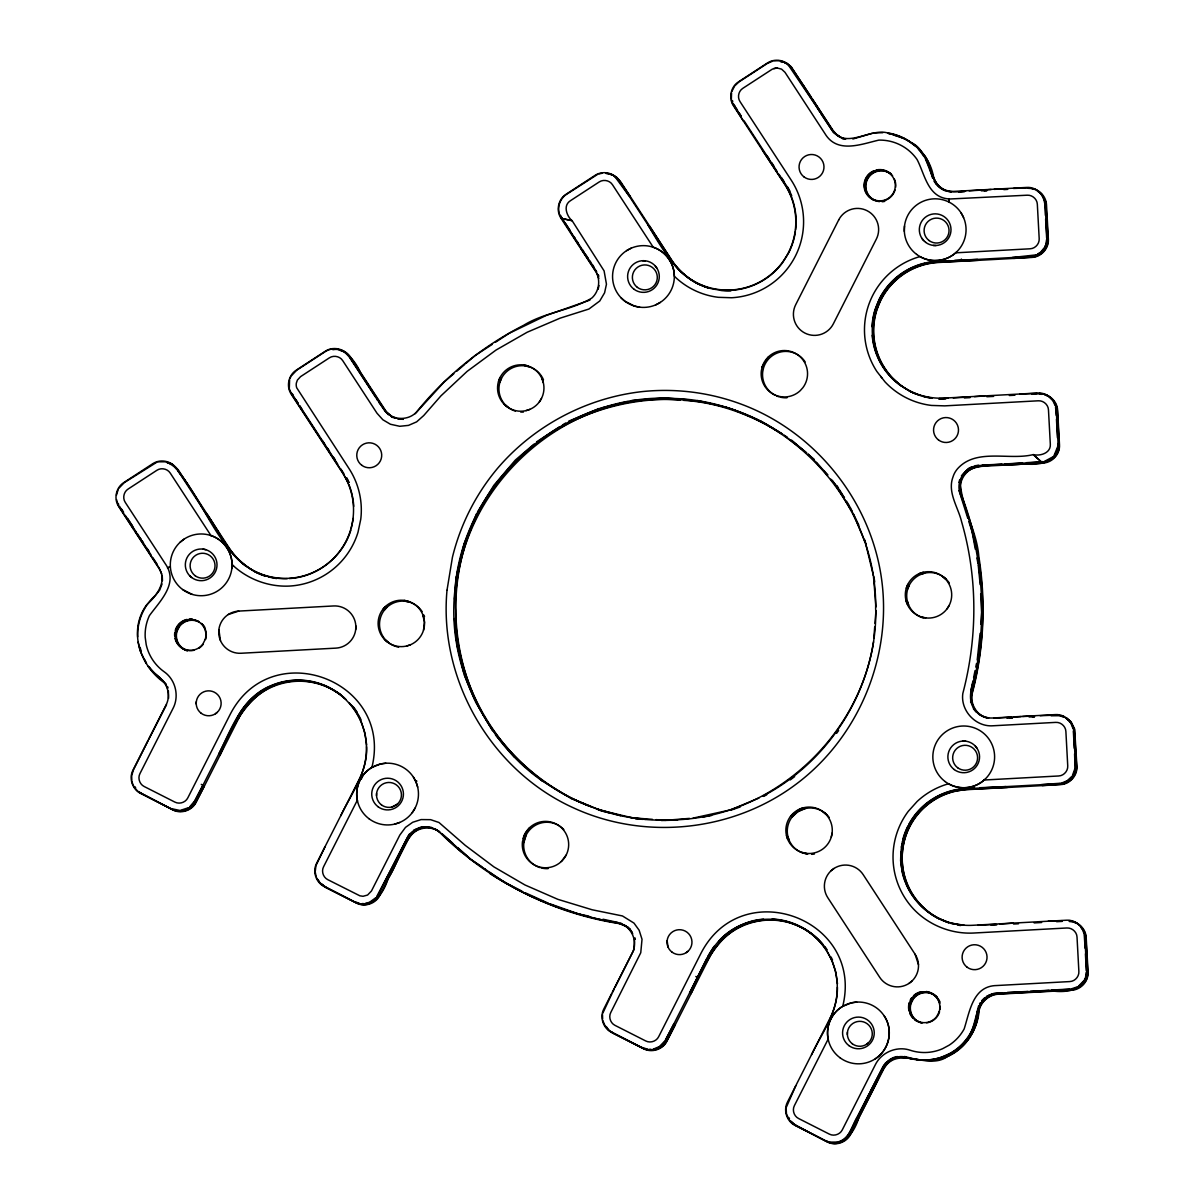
<?xml version="1.0" encoding="UTF-8"?>
<svg xmlns="http://www.w3.org/2000/svg" width="1204" height="1204" viewBox="0 0 1204 1204"><rect width="100%" height="100%" fill="white"/><g stroke="black" fill="none" stroke-linecap="round" stroke-linejoin="round"><path stroke-width="1.5" d="M196.207 703.979L196.282 701.797M218.887 629.647L220.422 640.468M355.707 629.572L355.827 625.899A21.115 21.115 0 0 0 333.598 605.958L238.708 611.09L228.308 614.491M366.603 746.676C367.732 772.351 351.252 793.752 340.702 815.876M376.521 795.603L376.596 793.436M602.497 1014.566L602.617 1019.141M667.121 940.67L668.024 947.051M837.382 987.25C837.969 1012.278 821.745 1033.077 811.541 1054.734M847.36 1034.477L847.42 1032.295M904.324 231.364L904.505 225.991M900.893 852.221L900.607 860.755L902.293 872.599A68.628 68.628 0 0 0 905.363 882.397M1046.592 239.581L1045.915 243.945M1057.729 445.179L1057.789 443.539M1086.279 972.365L1085.602 976.73M231.83 568.559A30.883 30.883 0 0 0 189.058 536.442A30.883 30.883 0 0 0 182.632 589.539A30.883 30.883 0 0 0 231.83 568.559C233.847 554.096 224.155 539.332 210.143 535.298M948.978 198.946L949.143 202.152L948.978 198.946C927.697 197.501 924.898 174.369 917.072 159.515A45.316 45.316 0 0 0 878.83 140.115C861.191 144.164 837.171 154.037 824.966 133.629L785.008 72.33L781.577 69.155L777.047 67.966L772.381 69.11L742.868 88.298C738.488 91.037 737.149 97.373 740.054 101.648L791.239 180.179A76.123 76.123 0 0 1 731.596 297.749L718.337 297.313A76.123 76.123 0 0 1 674.33 276.228C674.39 263.044 665.044 250.688 652.433 246.97M980.101 633.394L977.212 660.048M980.793 624.244L981.681 612.4L980.673 593.918M454.525 599.186L456.271 576.49M873.848 638.135L874.691 627.058M874.977 623.371L875.955 610.609M162.465 580.689L162.254 576.039M976.971 1012.128L978.671 1005.731M168.56 698.365L168.364 690.84M970.74 691.728L970.695 702.489M357.498 801.066C354.412 788.274 360.447 774.006 371.885 767.46C393.452 680.38 271.382 634.478 230.25 714.243L187.824 797.846C185.582 802.481 179.426 804.498 174.866 802.09L144.209 786.528C139.589 784.271 137.542 778.13 139.965 773.57L173.075 708.313C179.471 696.017 175.528 679.643 164.105 671.727A45.316 45.316 0 0 1 146.211 644.667L145.202 637.307A45.316 45.316 0 0 1 149.431 615.605C160.102 600.916 179.035 583.157 165.249 563.713L125.276 502.399C122.387 498.14 123.726 491.804 128.091 489.065L156.896 470.282C161.17 467.393 167.506 468.732 170.246 473.097L210.956 535.554M828.337 1039.94C825.252 1027.162 831.257 1012.865 842.725 1006.333C864.291 919.254 742.221 873.351 701.074 953.116L658.663 1036.719C656.406 1041.34 650.25 1043.371 645.705 1040.948L615.033 1025.387C610.413 1023.129 608.366 1016.989 610.804 1012.429L640.754 952.755L642.018 939.301L639.128 930.225L633.981 923.107L622.468 915.958L592.202 909.788L557.873 899.343L524.989 884.985L493.971 866.925L465.271 845.389L438.978 822.498L430.611 819.668L421.099 819.578L412.731 822.257L405.492 827.389L399.833 835.049L371.449 891.005L367.581 895.039L363.066 896.288L359.906 895.821L327.819 879.688C323.199 877.43 321.167 871.275 323.59 866.729L357.317 800.239M971.101 689.967L972.892 681.178M973.615 677.656L975.044 670.613M975.767 667.091L976.489 663.57M116.472 495.13L118.233 489.351M289.592 379.727L289.291 388.726L291.669 394.295L342.704 472.585L348.332 483.135M351.222 528.33L353.344 518.307M315.915 865.887L315.192 871.892L316.095 876.346M423.522 630.174L424.485 622.182L422.664 614.326M523.845 842.649L526.193 834.944M731.55 92.889L731.355 98.848M602.798 1013.181L611.843 993.842M762.147 366.994L761.319 370.952A23.192 23.192 0 0 0 800.208 390.683L802.902 387.673A23.192 23.192 0 0 0 794.851 353.058A23.192 23.192 0 0 0 762.147 366.994L768.498 356.805M831.272 837.036L832.114 833.093A23.192 23.192 0 0 0 799.968 808.953L790.516 816.372M901.36 847.149L902.052 843.854M902.413 842.168L903.467 837.096A68.628 68.628 0 0 1 907.936 825.989M1057.684 446.579L1054.313 454.946M599.005 285.544L598.132 289.261M227.601 548.873L227.962 547.384L176.762 468.853C171.826 460.936 160.358 458.543 152.652 463.766L123.846 482.548C115.945 487.485 113.537 498.953 118.76 506.658L158.717 567.957C167.883 581.231 156.625 595.875 146.722 604.739C127.398 631.197 140.401 667.106 165.851 683.782M669.891 260.561L670.237 259.071L619.037 180.525C614.1 172.639 602.632 170.215 594.926 175.453L566.121 194.235C558.204 199.157 555.812 210.64 561.049 218.33L595.303 270.9C600.931 279.298 599.336 291.458 591.736 298.125C570.846 310.497 544.705 312.303 523.695 325.276C482.985 346.135 446.564 375.136 417.668 410.654C409.36 421.701 390.683 420.798 383.519 408.969L349.25 356.399C344.314 348.498 332.846 346.09 325.14 351.327L296.334 370.11C288.433 375.031 286.01 386.514 291.248 394.205L342.448 472.751A68.342 68.342 0 0 1 322.522 567.31A68.342 68.342 0 0 1 227.962 547.384L227.044 547.986M457.129 572.908L463.525 546.044M873.562 641.837C863.102 706.929 821.248 765.684 762.704 796.19M958.956 482.413L959.663 479.839M162.043 584L159.635 590.216L155.436 595.348A52.795 52.795 0 0 0 137.692 636.841M409.285 834.146L387.191 876.647M612.686 992.186L614.371 988.65M290.149 378.342L290.721 376.897M350.876 530.016C342.809 556.865 317.359 577.032 289.336 578.537M498.561 381.277L500.066 377.529M499.946 382.135L501.466 378.387M316.441 864.592L324.945 846.939M361.366 779.018L362.645 775.843M731.866 91.399L734.606 86.011L739.03 81.872L767.339 63.421L772.893 61.043M906.311 588.139L907.816 584.391M1044.786 246.76L1045.328 245.405M907.711 589.012L909.216 585.249M1084.473 979.544L1085.015 978.19M463.961 544.253L476.588 513.611M218.752 754.005C231.619 728.405 242.185 697.056 271.201 685.558A68.628 68.628 0 0 1 329.174 687.469L339.332 693.79A68.628 68.628 0 0 1 345.849 699.343M220.151 754.878C233.621 721.587 254.661 681.885 295.808 681.012A68.628 68.628 0 0 1 340.732 694.663M689.591 992.879L706.944 958.083M690.976 993.736C704.37 964.419 719.33 928.6 754.788 921.572A68.628 68.628 0 0 1 790.306 922.746L801.397 927.2A68.628 68.628 0 0 1 822.738 944.071M795.769 1085.812L786.122 1107.725L786.453 1113.775L788.831 1119.329M871.139 1089.725L883.977 1064.968M615.048 987.28L633.981 949.61L634.538 938.864M870.071 1091.893L870.989 1090.041M869.333 1093.352L857.519 1116.394C852.101 1124.882 849.994 1138.262 838.947 1141.603M147.987 740.896L133.433 769.913L131.672 775.707L131.793 780.267M148.679 739.527L166.513 704.701M416.087 782.224L416.734 780.944L415.997 781.953L417.668 787.07M566.166 855.066L561.335 861.507M880.756 376.446L881.81 377.785M665.466 1039.835L673.819 1023.942M828.156 1039.112L794.414 1105.588C792.006 1110.148 794.008 1116.304 798.658 1118.546L829.33 1134.108C833.89 1136.546 840.031 1134.484 842.288 1129.879L875.398 1064.622C881.524 1052.161 897.085 1045.734 910.209 1050.249A45.316 45.316 0 0 0 942.612 1048.699L949.143 1045.177A45.316 45.316 0 0 0 964.163 1028.938C969.732 1011.646 972.832 985.865 996.701 985.534L1069.769 981.576C1074.916 981.38 1079.236 976.564 1078.874 971.432L1077.023 937.088C1076.843 931.926 1071.996 927.652 1066.864 927.983L973.253 933.055C951.055 934.093 928.871 925.169 913.565 909.05A76.123 76.123 0 0 1 908.267 811.346L917.132 801.473A76.123 76.123 0 0 1 948.526 783.774C959.919 790.396 975.3 788.53 984.827 779.439M202.994 785.083L194.642 800.961L189.765 806.785M675.218 1024.815L667.106 1040.226C663.208 1048.895 651.846 1052.823 643.448 1048.353L611.918 1032.204M979.514 1003.895L980.237 1002.781M477.506 512.106L493.851 485.332L515.327 460.094L533.929 444.156M119 488.117L124.253 482.638L156.776 462.246M291.488 375.663L296.741 370.185L325.05 351.734C340.702 341.74 355.511 360.372 360.718 373.27L385.415 411.121L392.88 417.532M541.454 398.509L539.317 401.955M412.28 812.61L415.124 808.034M376.656 896.709L386.815 877.325M1043.973 248.084L1041.159 251.606M707.741 956.503L714.077 946.344M664.608 1041.219L659.446 1046.547L653.877 1048.925M947.066 608.818L949.203 605.386M1072.523 775.256L1075.097 768.152L1074.585 753.87M1083.66 980.869L1078.453 986.257M961.439 475.761L968.347 468.597M836.629 733.326L838.616 730.572M382.767 609.51L385.476 606.5M384.166 610.368L386.86 607.358M375.588 897.898L369.553 902.263L365.203 903.421M529.64 827.63L524.793 834.086L522.446 841.792A23.207 23.207 0 0 0 553.328 866.413A23.207 23.207 0 0 0 561.47 827.765A23.207 23.207 0 0 0 523.288 837.833L523.093 838.706M802.451 852.929A23.192 23.192 0 0 1 791.916 817.23L797.8 811.737L805.205 808.576M718.487 941.423C727.457 930.918 740.174 924.19 753.403 920.699A68.628 68.628 0 0 1 763.547 919.134M1071.741 776.52L1067.316 780.659L1061.747 783.036M981.606 1000.78L984.631 997.8M415.139 413.74L444.246 381.894L453.848 373.707M885.151 1063.373L890.659 1058.918M984.195 780.011L1058.632 775.978C1063.794 775.797 1068.099 770.951 1067.737 765.819L1065.886 731.49C1065.706 726.328 1060.874 722.024 1055.742 722.385L993.089 725.771C975.767 727.186 960.28 710.556 962.839 693.399C977.603 637.337 977.798 577.604 961.62 521.814C958.249 507.411 947.202 492.391 952.951 477.1A22.394 22.394 0 0 1 957.556 468.747C976.233 447.813 1009.072 460.665 1033.228 454.6C1040.256 456.316 1050.926 453.11 1050.324 444.246L1048.473 409.902C1048.293 404.74 1043.447 400.45 1038.315 400.797L944.704 405.868L931.444 405.432A76.123 76.123 0 0 1 885.015 381.879L876.828 371.434A76.123 76.123 0 0 1 919.976 256.587C931.369 263.24 946.75 261.328 956.277 252.253M536.548 441.898L559.303 426.953M456.587 371.359L464.819 364.345M466.189 363.172L475.219 355.466L492.286 344.344M180.073 542.297L184.302 538.971M215.471 713.746L217.187 712.407M1039.985 252.524L1037.487 254.164M397.501 804.046L391.797 807.086M1052.296 457.204L1044.335 461.448M686.31 952.605L688.026 951.265M831.061 870.748L833.966 868.475A21.115 21.115 0 0 1 863.178 874.631L915.085 954.245L918.471 964.63M833.966 868.475A21.115 21.115 0 0 0 827.795 897.687L879.703 977.302A21.115 21.115 0 0 0 908.915 983.457L911.819 981.185M866.624 1044.244L868.325 1042.905M875.278 1058.813C889.214 1050.008 893.609 1029.766 884.293 1016.071M413.875 830.053L421.265 826.937L431.589 827.389M790.2 779.936L794.655 776.595M589.975 300.082L546.029 315.538L509.337 333.222L495.386 342.312M669.319 259.658L670.237 259.071A68.342 68.342 0 0 0 764.796 278.997A68.342 68.342 0 0 0 784.722 184.423L733.537 105.892C728.3 98.186 730.708 86.718 738.609 81.782L767.415 62.999C775.12 57.807 786.603 60.155 791.525 68.086L831.497 129.385C845.434 150.425 869.077 128 887.348 132.846C909.396 136.112 928.826 153.42 933.266 175.468C935.026 184.107 942.581 191.12 951.356 192.098M167.627 568.258L170.336 566.512L167.522 567.927M562.449 425.027L565.579 423.086M597.53 174.429L566.542 194.311C560.522 198.208 557.437 205.899 559.077 212.852M626.577 250.658L631.332 248.114A30.883 30.883 0 0 1 674.105 280.231A30.883 30.883 0 0 1 624.906 301.226L620.903 297.629M655.563 304.943L660.319 302.4M188.622 807.673L180.043 810.488L171.224 808.621M1077.159 986.949L1071.5 988.83M763.652 796.401L766.767 794.745M968.648 468.371L972.064 466.685M986.949 996.114L993.541 993.466L1002.089 992.728M371.885 767.46L380.584 763.983L385.912 763.231M842.725 1006.333L851.409 1002.857L856.736 1002.089M891.502 1058.527L893.714 1057.503M568.709 421.159L599.306 408.427M758.911 798.071L730.527 809.886L693.098 818.103M731.641 809.931L740.294 806.906M599.05 173.933L601.97 173.271M526.013 410.609L529.865 409.36M1036.087 254.902L1012.278 257.505M406.576 646.036L410.429 644.772M919.404 573.54A23.207 23.207 0 0 1 951.536 597.666A23.207 23.207 0 0 1 914.573 613.438A23.207 23.207 0 0 1 919.404 573.54L923.257 572.291M920.804 574.413L924.642 573.149M394.581 824.153L399.698 822.482M803.82 807.703L799.968 808.953A23.192 23.192 0 0 0 795.152 848.85A23.192 23.192 0 0 0 832.114 833.093M360.538 779.154L359.063 779.605L316.652 863.208C312.287 871.425 315.93 882.562 324.312 886.626L354.969 902.187C363.187 906.537 374.354 902.94 378.387 894.527L406.786 838.571C412.641 826.049 431.107 823.1 440.559 833.213C488.613 880.575 551.297 912.843 618.013 923.408C623.552 924.296 628.608 927.396 631.919 931.911M831.362 1018.027L829.902 1018.464L787.476 1102.066C783.127 1110.284 786.739 1121.451 795.137 1125.484L825.809 1141.046C834.026 1145.41 845.178 1141.798 849.226 1133.4L882.336 1068.129C886.34 1060.122 895.701 1055.336 904.535 1056.856C926.102 1064.667 952.063 1058.482 966.195 1039.955C979.138 1026.681 972.35 994.79 997.123 993.3L1070.19 989.342C1079.491 989.011 1087.347 980.297 1086.655 971.011L1084.789 936.667C1084.428 927.396 1075.759 919.525 1066.458 920.217L972.832 925.289A68.342 68.342 0 0 1 900.908 860.74A68.342 68.342 0 0 1 965.442 788.816L1059.053 783.744C1068.339 783.383 1076.21 774.714 1075.518 765.398L1073.652 731.069C1073.306 721.783 1064.637 713.912 1055.321 714.604L992.668 718.005C983.758 718.532 974.954 712.873 971.809 704.49C967.354 691.442 975.872 678.228 976.971 665.315C986.813 608.11 981.2 548.527 960.446 494.287C955.058 481.585 965.156 465.843 978.987 465.557L1041.641 462.155C1050.941 461.824 1058.783 453.11 1058.09 443.824L1056.239 409.48C1055.923 400.164 1047.164 392.369 1037.893 393.031L944.282 398.103A68.342 68.342 0 0 1 872.358 333.553A68.342 68.342 0 0 1 936.893 261.629L1030.504 256.557C1039.774 256.181 1047.661 247.542 1046.968 238.226L1045.102 203.882C1044.741 194.596 1036.072 186.74 1026.771 187.433L953.688 191.391C925.364 191.647 933.311 152.592 911.338 142.629M852.823 139.017L872.388 133.268M894.136 1057.353L897.341 1056.525M332.846 349.687C339.603 348.332 346.902 351.493 350.635 357.272L386.469 411.934L391.631 416.343L396.236 418.36M601.067 408.005L627.48 401.609M703.001 817.064L711.609 815.484M773.841 68.462L777.047 67.966M774.458 60.817L778.943 60.712M158.13 461.809L165.655 461.794M1042.95 461.644L1026.455 462.682M1060.363 783.232L1040.828 784.692M926.644 1022.828L927.998 1022.632A15.833 15.833 0 0 0 939.556 1011.811M837.502 1142.084L830.068 1142.114M975.225 465.722L978.566 465.271M401.955 419.022L397.832 418.796M1022.512 462.923L1004.633 464.007M631.513 400.631L650.115 399.141M653.832 398.84L664.548 397.982L675.564 398.825M689.501 818.389L665.285 820.345L656.105 819.638M1013.678 258.378L1031.06 257.174C1040.542 257.069 1048.744 248.325 1048.037 238.798L1045.779 202.061L1041.535 194.1L1036.614 190.413M974.457 396.658L984.887 395.935M1042.228 785.565L1059.61 784.361C1069.107 784.286 1077.279 775.481 1076.587 765.985L1074.329 729.248L1070.085 721.286L1065.179 717.599M999.531 924.085L1013.437 923.122M1049.06 990.26L1030.474 991.343M1011.33 717.163L994.052 718.231M1010.337 718.171L1011.977 718.081M984.18 190.849L986.813 190.699M987.054 189.735L969.175 190.849M1013.979 717.012L1021.082 716.621M988.243 189.675L991.148 189.51M965.683 191.03C955.705 192.429 943.123 193.061 936.14 184.182M1013.467 188.441L1029.51 187.839L1035.305 189.6M958.835 192.053L964.449 191.737M981.32 190.834L986.934 190.533M1003.805 189.615L1007.552 189.404M955.645 252.825L1030.082 248.792C1035.244 248.611 1039.564 243.78 1039.187 238.648L1037.336 204.304C1037.156 199.142 1032.325 194.837 1027.193 195.198L949.324 199.021M949.369 260.651L936.878 261.328A68.628 68.628 0 0 0 926.704 262.653M954.727 260.365L977.497 259.387M978.882 260.26L938.277 262.201A68.628 68.628 0 0 0 880.771 299.676L876.316 310.782A68.628 68.628 0 0 0 891.878 377.62L900.773 385.611M947.879 398.208L944.297 398.404A68.628 68.628 0 0 1 939.18 398.479M953.222 397.907L967.504 397.139M964.404 397.952L970.018 397.651M986.874 396.733L993.601 396.402M1009.343 395.514L1014.957 395.213M1031.798 394.295L1037.427 393.994M982.133 465.09L1001.924 464.157M1040.166 715.733L1058.075 715.025L1063.854 716.786M1006.95 718.171L1012.489 717.87M1029.074 716.982L1034.597 716.681M1051.182 715.778L1060.107 715.688M974.578 788.018L965.427 788.515A68.628 68.628 0 0 0 908.734 824.484M979.83 787.732L1006.047 786.573M977.889 925.304L996.054 924.326M991.088 925.244L996.701 924.928M1013.542 924.025L1018.494 923.784M1034.146 922.911L1041.626 922.505M1056.615 921.692L1062.229 921.391M1007.342 992.442L1027.87 991.464M1051.303 990.064L1069.874 989.056M994.052 189.359L1007.899 188.742M1022.602 716.53L1034.402 715.974M1032.4 716.982L1034.266 716.907M1019.668 394.054L1037.08 393.377M1007.432 787.446L966.827 789.388L954.983 791.073A68.628 68.628 0 0 0 923.634 807.794C899.764 829.691 895.069 868.445 913.038 895.4A68.628 68.628 0 0 0 929.322 912.798M1048.232 921.241L1062.154 920.699M661.417 820.511L677.551 820.059M874.104 132.937L882.833 132.696M403.37 419.338L398.103 418.932M1028.156 188.291L1031.557 188.501M1039.293 393.889C1048.594 393.196 1057.293 401.052 1057.624 410.353L1059.49 444.682C1060.182 453.983 1052.341 462.697 1043.04 463.028L980.387 466.415C970.289 466.836 961.409 475.309 960.521 485.378C962.869 509.548 976.865 531.701 978.807 556.323C986.016 601.503 984.119 648.008 972.516 692.3C969.401 703.106 976.414 715.357 987.31 718.141M933.266 245.42L936.02 245.511M642.59 260.711L645.344 260.801M1039.263 393.392L1043.627 394.069M1039.007 394.205L1042.047 394.31M942.28 399.156L938.864 399.036A68.342 68.342 0 0 0 945.682 398.96M962.869 741.062L965.623 741.152M1069.197 921.451L1072.177 921.828M362.208 903.587L363.668 903.632M964.314 925.304L950.859 923.077M649.423 1049.301L650.867 1049.346M680.109 400.179C563.562 388.621 454.028 491.277 455.443 607.975L455.594 610.383C454.977 695.069 510.421 776.324 589.704 806.229M683.661 400.36C718.938 402.452 752.846 415.561 782.66 434.147M988.65 718.171L981.742 716.124M679.237 399.111L688.417 399.818M652.433 819.352L632.25 817.802L600.013 810.126M635.471 818.81L642.816 819.367M606.033 173.496L609.42 173.903L606.455 173.165M630.55 817.456L645.826 819.367M1069.709 921.075C1078.348 921.406 1085.842 928.916 1086.189 937.54L1088.04 971.869C1088.732 981.17 1080.876 989.884 1071.59 990.215L998.522 994.173C989.568 994.594 981.41 1001.231 979.228 1009.945C977.648 1029.811 965.759 1048.729 947.127 1056.706C927.607 1070.762 897.492 1044.365 883.721 1069.001L850.611 1134.258C846.562 1142.641 835.425 1146.283 827.193 1141.919L792.232 1123.272M617.983 922.46L603.008 919.239M572.111 220.663L561.049 218.33L572.111 220.663L604.092 270.87L606.455 284.204L604.589 292.798L599.758 301L588.906 309.037L560.161 318.142L527.156 332.244L496.018 350.063L467.137 371.374L440.92 395.875L423.733 415.531L416.629 421.867L408.502 425.388L399.743 426.291L390.457 424.259L382.857 419.76L376.987 413.213L342.734 360.658C339.995 356.279 333.658 354.969 329.384 357.844L300.579 376.626L297.403 380.058L296.35 383.068A9.647 9.647 0 0 0 296.711 387.793L348.964 468.491A76.123 76.123 0 0 1 360.764 519.21L358.024 532.198A76.123 76.123 0 0 1 289.321 586.077C268.281 587.055 247.256 579.064 232.056 564.556M780.433 61.028L783.292 61.901M780.327 61.585L781.817 61.901M1032.49 189.043L1033.875 189.329M639.745 307.186L634.463 306.072L624.906 301.226A30.883 30.883 0 0 1 631.332 248.114M523.544 364.993L527.502 365.82M524.944 365.85L528.887 366.693M339.543 350.213L343.847 351.658M921.767 617.08L925.726 617.908M167.055 462.667L171.359 464.112M1061.04 716.229L1063.9 717.102M203.07 549.114L205.779 549.686M404.108 600.405L408.066 601.232M405.507 601.263L409.465 602.105M802.331 852.492L806.289 853.335M806.394 853.922L807.688 854.193A23.192 23.192 0 0 1 805.024 853.711M1069.197 920.624C1077.73 921.843 1085.526 928.961 1085.903 937.856L1087.724 971.583C1088.747 989.703 1066.067 993.149 1052.687 990.937L998.251 993.887C988.093 994.278 979.153 1002.872 978.355 1013A52.795 52.795 0 0 1 950.874 1054.538C934.981 1064.953 917.072 1058.707 900.08 1057.202C884.744 1058.527 879.928 1076.135 874.074 1087.362L858.904 1117.267C855.382 1130.36 843.251 1149.76 827.073 1141.512L795.543 1125.364M359.228 903.241L354.849 901.781M647.842 1049.241L642.048 1047.495M588.967 916.184L578.432 913.896L549.957 903.798M888.748 133.704L891.517 134.336M697.583 400.526L729.82 408.201M603.189 811.406L610.353 813.121M845.72 139.077L842.032 138.144M904.46 1056.495L915.612 1059.264A52.795 52.795 0 0 0 920.819 1059.881M781.291 61.299L786.784 63.24L791.163 66.687L832.882 130.258L836.539 134.487L841.235 137.572M166.513 462.065L172.006 463.991L178.147 469.711L229.347 548.241A68.342 68.342 0 0 0 266.731 576.31M620.572 923.182L621.595 923.513M596.507 808.772L620.677 815.665M842.559 138.264L844.696 138.942M1032.972 188.712C1040.376 190.337 1046.156 197.17 1046.502 204.74L1048.353 239.084C1049.06 248.385 1041.174 257.069 1031.903 257.43L938.292 262.502A68.342 68.342 0 0 0 911.067 391.676M1061.537 715.883L1064.276 716.756M842.168 138.52L843.026 138.806M394.566 417.999L391.119 416.509M548.271 903.196L525.2 892.751M945.095 190.729C929.563 184.152 933.386 163.172 922.098 152.773A52.795 52.795 0 0 0 892.871 134.773L905.318 138.927M784.677 62.758L786.122 63.345M610.804 174.339L612.234 174.926M610.819 174.655L612.189 175.212M1045.087 394.656C1051.739 397.169 1057.022 403.415 1057.353 410.669L1059.174 444.411C1060.197 462.547 1037.547 465.813 1024.137 463.751C1002.24 467.965 951.973 456.06 961.424 494.904C985.444 557.708 989.221 627.585 972.125 692.601C969.777 701.044 973.314 710.661 980.598 715.537M1045.012 394.942L1047.826 396.071M708.915 288.283L697.823 283.828A68.628 68.628 0 0 1 671.38 260.094L649.392 225.885M912.391 392.519L916.741 394.28M167.145 462.11L176.19 467.739L188.095 485.031M1073.562 922.129L1075.037 922.716M192.189 594.4L182.632 589.539M949.188 922.716L938.097 918.261A68.628 68.628 0 0 1 906.01 883.977M941.061 919.766L948.285 922.655M825.673 1140.639L828.487 1141.783M731.43 408.863L758.806 420.151M569.372 797.484L598.764 809.6M570.756 798.357L592.278 807.222M596.582 808.998L601.398 810.984M841.626 137.963L833.424 132.41L820.872 113.643M611.617 174.475L616.614 177.229L620.436 181.398L671.621 259.929A68.342 68.342 0 0 0 709.005 287.997M623.883 924.627L627.66 927.185M434.719 828.608L440.709 832.912M232.026 565.037L233.471 565.775M360.041 780.087L359.063 779.605A68.342 68.342 0 0 0 329.038 687.74A68.342 68.342 0 0 0 237.188 717.765L194.762 801.367C190.714 809.75 179.577 813.392 171.344 809.028L140.687 793.466C132.335 789.403 128.647 778.281 133.027 770.048L166.137 704.791C170.817 695.807 167.913 683.842 159.575 678.048M708.434 956.999L709.412 957.496A68.342 68.342 0 0 1 826.651 949.685M830.865 1018.96L829.902 1018.464A68.342 68.342 0 0 0 799.877 926.613A68.342 68.342 0 0 0 708.012 956.638L665.601 1040.241C661.523 1048.564 650.416 1052.296 642.183 1047.886L611.512 1032.325C603.129 1028.276 599.487 1017.139 603.851 1008.907L632.25 952.966C638.903 940.836 630.354 924.205 616.629 922.535C571.433 915.266 528.104 898.229 489.682 873.412M695.822 976.504L697.236 977.212M521.889 891.065L503.739 881.855L489.832 872.388M201.264 784.361L204.394 785.941L196.267 801.352C192.369 810.036 181.021 813.949 172.608 809.494L141.079 793.331M324.704 886.49L356.233 902.654C372.412 910.901 384.543 891.502 388.079 878.393C401.052 860.709 407.78 813.407 439.099 831.287M840.016 137.391L833.665 131.898L812.279 98.924M1066.518 717.9L1071.169 721.888L1074.66 729.082L1076.903 766.271C1077.595 775.557 1069.769 784.301 1060.453 784.617L966.842 789.673A68.342 68.342 0 0 0 949.053 922.791M760.461 420.828L781.215 433.5M781.712 433.816C691.984 371.314 557.633 396.868 495.235 486.19C427.315 576.4 449.769 716.621 542.477 781.095M784.21 435.336L787.175 437.142M541.093 780.222L567.837 796.551M784.722 62.473L790.953 66.972L803.55 85.71M613.483 175.694L618.465 179.426L630.369 196.703M910.931 391.932L899.388 384.753A68.628 68.628 0 0 1 872.178 335.284M796.928 1126.222L789.719 1120.488M610.518 1031.331L613.303 1033.062M326.103 887.363L319.873 882.863L316.562 877.791M138.505 791.735L142.478 794.204M628.006 927.2L618.45 923.167C570.681 914.905 523.981 897.567 484.685 868.806M439.987 832.34C430.099 824.198 413.664 827.855 408.171 839.444L379.787 895.4C375.738 903.783 364.586 907.41 356.369 903.045L325.697 887.483L320.384 883.269M481.75 866.805L471.471 859.791L458.017 847.887M485.272 869.273L470.072 858.919L442.109 834.146M784.06 435.231L806.725 452.854M388.305 414.673L378.778 402.241M138.279 791.675L172.744 809.886C180.961 814.28 192.098 810.608 196.162 802.24L238.573 718.637L238.061 717.178L237.609 718.141L238.573 718.637A68.342 68.342 0 0 1 344.51 698.124M160.267 677.927L155.03 673.563A52.795 52.795 0 0 1 149.296 666.971M161.486 679.146L153.63 672.69L147.896 666.113M791.54 440.152L805.566 452.087M808.366 454.465L813.979 459.236M791.555 440.483L805.566 452.403M808.381 454.796L813.979 459.567M520.053 762.328L534.079 774.262M441.883 833.589L452.644 843.116M628.307 927.456L630.49 929.413M1037.878 191.21C1045.644 196.658 1045.238 207.058 1045.433 215.441M788.364 65.031L815.439 105.079M1049.015 396.808L1052.191 400.014M1033.228 454.6L1041.641 462.155L1033.619 454.796M614.823 176.521L628.985 195.846M943.831 577.198L946.841 579.892A23.192 23.192 0 0 0 910.209 583.488A23.192 23.192 0 0 0 923.152 617.953M942.431 576.325L945.441 579.034M1066.443 718.397L1070.567 722.806M508.223 407.434L505.213 404.74M503.814 403.867L506.824 406.576A23.192 23.192 0 0 0 543.787 390.803A23.192 23.192 0 0 0 511.655 366.678A23.192 23.192 0 0 0 506.824 406.576M345.021 352.396L349.16 356.82L360.508 374.083M824.394 812.61L827.404 815.319M823.009 811.752L826.019 814.446M385.777 640.152L388.787 642.861M384.392 639.279L387.402 641.988A23.192 23.192 0 0 0 424.35 626.215A23.192 23.192 0 0 0 392.218 602.09A23.192 23.192 0 0 0 387.402 641.988M172.533 464.849L176.958 469.711M245.39 565.82C228.324 552.29 219.173 531.852 207.118 514.213M189.6 575.662L191.662 577.514A15.833 15.833 0 0 0 216.901 566.753A15.833 15.833 0 0 0 194.958 550.273A15.833 15.833 0 0 0 191.662 577.514M794.354 1124.626L791.118 1121.345M609.329 1030.594L605.206 1026.184L602.828 1020.616M321.257 883.721L323.515 885.753M138.701 791.525L139.905 792.593M975.932 711.865L973.359 708.644M441.943 834.071L455.082 846.156M457.701 848.564L461.644 852.191M935.779 260.576L936.893 261.629L936.832 260.546M964.329 787.762L965.442 788.816L965.382 787.717M151.629 670.387L156.866 675.549M629.541 929.082L631.724 931.956M162.42 680.094L165.776 684.233M808.14 453.968L827.916 474.918M136.157 789.433L137.783 791.254M816.387 462.366L821.173 467.95M823.566 470.749L827.163 474.948M830.76 479.147L835.546 484.73L851.996 511.474M495.476 734.982L514.65 757.346M921.903 238.347L923.603 240.514M655.006 265.708L656.722 267.875M975.285 746.059L976.986 748.226M1080.756 927.185L1082.396 929.699M606.59 1027.042L607.493 1028.186M135.269 788.454L133.644 785.941M935.869 183.806L933.958 181.067M148.89 551.101L147.866 549.611M923.859 156.475L920.699 151.915A52.795 52.795 0 0 0 918.396 149.281M832.28 480.321L844.501 498.05L839.655 490.013M803.595 85.77L810.683 96.486M590.035 261.133L590.728 262.141M766.873 155.557L768.814 158.446M771.734 162.781L773.675 165.67M762.553 150.35L784.03 182.812M322.642 440.98L324.583 443.87M327.503 448.204L329.46 451.094M177.936 471.155C205.056 503.453 217.518 550.213 255.549 572.141A68.628 68.628 0 0 0 265.015 576.084M360.613 374.248L375.753 397.455M147.023 548.347L147.746 549.445M588.259 258.469L586.634 256.016M585.189 253.803L585.716 254.616M143.442 542.929L142.012 540.746M781.486 177.65L784.421 182.135M735.945 108.33L741.062 116.186M744.132 120.897L776.911 171.164M778.958 174.294L786.122 185.296A68.342 68.342 0 0 1 791.735 195.8M653.23 247.226L612.52 184.784C609.796 180.389 603.445 179.095 599.186 181.97L570.365 200.752C562.96 205.417 566.557 215.546 571.719 220.467M582.796 250.161L583.639 251.44M565.895 223.974L569.959 230.205M592.293 264.459L594.249 267.454M563.442 220.753L567.475 226.939M569.492 230.024L592.669 265.587M594.686 268.673L596.702 271.758M580.644 248.144L596.281 271.878M333.598 457.354L335.344 460.033M297.764 402.934L291.488 393.016M299.811 406.079L303.905 412.355M304.642 413.423L319.662 436.465M320.294 437.488L337.692 464.187M340.762 468.898L343.847 473.608M121.589 509.172L123.621 512.287M127.684 518.518L130.739 523.198M139.769 537.33L141.35 539.753M123.229 512.242L119.346 506.086M125.276 515.387L136.549 532.665L136.112 531.701M139.017 536.171L137.527 533.884M139.619 537.39L150.891 554.683M152.938 557.813L157.047 564.104M119.181 506.749L133.81 529.429M579.064 245.691L559.529 214.222M578.387 243.374L577.077 241.342M134.713 530.829L159.109 568.002L161.757 574.097M605.627 1026.184L608.607 1030.112L612.911 1033.198L643.568 1048.759C651.8 1053.124 662.937 1049.482 666.986 1041.099L709.412 957.496L708.9 956.051M319.782 882.592L318.187 880.109M815.845 105.726L817.847 108.842M818.043 109.143L819.909 112.168M574.88 237.925L574.067 236.631M131.898 525.125L132.801 526.539M735.629 107.291L737.48 110.241M739.346 113.191L741.197 116.141M743.53 121.168L733.176 104.537M648.008 225.028C664.473 252.735 683.21 286.733 719.239 289.878A68.628 68.628 0 0 0 782.374 262.954L788.695 252.795A68.628 68.628 0 0 0 795.392 231.68M296.139 400.029L297.99 402.979M299.856 405.929L301.707 408.878M376.476 398.569L377.635 400.496M131.236 524.071L131.793 524.959M836.946 485.603L838.691 488.433M846.487 501.105L849.422 505.876M492.541 730.753L475.324 701.526M146 663.013L140.055 650.581L138.144 642.063M734.124 105.335L734.922 106.765M561.636 217.773L560.913 216.148M961.048 212.837L963.576 217.578M1053.154 401.233L1055.02 405.266M1071.259 724.101L1072.945 728.375M734.56 105.395L735.343 106.84M562.072 217.849L562.855 219.294M826.922 950.949L832.084 960.626L835.802 971.989L837.487 983.834M788.786 1117.523L789.493 1118.832M292.286 393.723L293.054 395.168M413.454 777.197L415.997 781.953M117.751 504.07L118.398 505.304M135.029 786.814L135.766 788.184M144.615 659.596L146.497 663.344M596.913 273.188L597.741 274.858M850.024 506.944L852.131 511.294M853.531 514.198L858.858 525.23M632.175 932.649L632.732 933.822M166.001 684.624L167.672 688.492M925.726 159.214L929.368 166.995L932.558 178.072M852.914 512.949L864.939 541.845M464.187 674.767L474.632 699.855M167.612 686.716L167.943 687.544M733.402 103.71L733.778 104.703M118.203 503.317L118.639 504.476M598.343 274.813L598.839 276.228M1083.133 931.083L1084.082 933.973M907.304 601.007L908.568 604.844M905.92 600.149L907.169 603.987M731.565 100.414L732.514 103.303M787.867 836.419L789.132 840.272M786.483 835.561L787.732 839.399M542.101 378.914L543.35 382.767M424.064 615.199L424.515 616.614M117.24 502.535L116.577 499.615M132.004 781.742L132.937 784.632M967.79 518.277L959.046 490.555M968.874 521.678L972.064 531.686L975.315 549.22M140.01 647.225L141.335 651.484M864.683 539.723L866.203 544.675M597.891 275.28L598.794 278.455M865.646 543.546L873.442 575.753M456.963 644.892L463.766 673.006M634.929 937.841L635.245 939.286M732.438 100.444L732.739 101.949M976.926 557.979L977.904 563.246M978.22 564.947L980.176 584.662M873.953 576.761L874.706 581.983M1055.532 406.786L1056.254 415.425M1084.277 935.357L1085.12 948.225M366.663 744.975L364.978 733.131L361.26 721.753A68.628 68.628 0 0 0 349.386 703.046M873.592 577.589L875.955 606.951M454.465 618.54L456.241 640.709M1045.629 219.188L1046.652 237.94M1056.465 419.173L1057.473 437.91M1073.366 731.385L1074.284 748.256M1085.421 953.854L1086.339 970.725M961.364 259.026L961.469 260.937M787.281 186.575A68.628 68.628 0 0 1 789.824 191.045M346.737 477.853A68.628 68.628 0 0 1 349.04 482.443M352.998 706.522A68.628 68.628 0 0 1 357.016 712.061M824.89 946.75A68.628 68.628 0 0 1 826.892 949.52M939.481 919.119A68.628 68.628 0 0 1 930.707 913.806M947.729 580.915A23.192 23.192 0 0 1 949.339 583.082M786.995 397.772A23.192 23.192 0 0 1 780.297 397.154M779.003 396.808A23.192 23.192 0 0 1 776.46 395.875M775.241 395.303A23.192 23.192 0 0 1 762.704 371.825L763.547 367.867A23.192 23.192 0 0 1 805.175 361.937M523.409 412.054A23.192 23.192 0 0 1 520.7 412.039M515.402 411.091A23.192 23.192 0 0 1 504.882 373.39A23.192 23.192 0 0 1 543.486 379.787M874.119 200.406A15.833 15.833 0 0 1 867.843 177.906A15.833 15.833 0 0 1 890.794 173.617M548.136 868.611A23.192 23.192 0 0 1 541.439 867.994M540.129 867.632A23.192 23.192 0 0 1 527.186 833.183A23.192 23.192 0 0 1 563.818 829.586M916.289 1020.736A15.833 15.833 0 0 1 914.002 997.499A15.833 15.833 0 0 1 937.359 997.258M814.401 854.027A23.192 23.192 0 0 1 811.722 854.328M791.916 817.23A23.192 23.192 0 0 1 829.135 817.396M398.599 647.135A23.192 23.192 0 0 1 395.966 646.503M394.701 646.066A23.192 23.192 0 0 1 384.573 609.841A23.192 23.192 0 0 1 422.152 611.632M187.237 650.882A15.833 15.833 0 0 1 178.568 644.366L177.274 641.943A15.833 15.833 0 0 1 188.26 620.301L190.984 619.909A15.833 15.833 0 0 1 199.006 621.595M276.694 578.552A68.342 68.342 0 0 1 268.357 576.791M346.466 477.988A68.342 68.342 0 0 1 348.769 482.563M730.873 290.916A68.342 68.342 0 0 1 720.669 290.45M930.406 398.072A68.342 68.342 0 0 1 922.114 396.116M920.503 395.604A68.342 68.342 0 0 1 912.587 392.414M960.641 925.53A68.342 68.342 0 0 1 957.285 924.958M953.944 924.205A68.342 68.342 0 0 1 950.678 923.302M921.301 1022.873A15.471 15.471 0 0 1 910.992 1003.579L913.43 998.793A15.471 15.471 0 0 1 940.023 1002.014M187.342 650.521A15.471 15.471 0 0 1 177.048 631.227L179.471 626.426A15.471 15.471 0 0 1 198.841 621.926M201.128 623.356A15.471 15.471 0 0 1 204.8 627.269M884.789 201.339A15.471 15.471 0 0 1 882.126 201.73M879.432 201.64A15.471 15.471 0 0 1 867.497 179.276A15.471 15.471 0 0 1 892.585 175.709M831.031 956.984A68.342 68.342 0 0 1 832.521 960.055M351.673 705.393A68.342 68.342 0 0 1 356.76 712.226M357.678 713.671A68.342 68.342 0 0 1 360.959 719.646M784.978 184.257A68.628 68.628 0 0 1 795.618 229.994M888.04 133.253A52.795 52.795 0 0 1 914.619 145.639M932.347 397.997A68.628 68.628 0 0 1 922.279 396.011M920.639 395.529A68.628 68.628 0 0 1 909.547 391.074M872.027 326.735A68.628 68.628 0 0 1 874.917 309.91L879.387 298.818A68.628 68.628 0 0 1 925.033 263.014M976.79 1013.753A52.795 52.795 0 0 1 949.474 1053.666L941.483 1057.172A52.795 52.795 0 0 1 926.057 1059.987M772.095 918.983A68.628 68.628 0 0 1 826.456 950.061M287.214 578.673A68.628 68.628 0 0 1 254.149 571.268M348.979 484.715A68.628 68.628 0 0 1 352.05 494.513M352.411 496.168A68.628 68.628 0 0 1 353.735 506.357M895.054 190.021A15.833 15.833 0 0 1 869.318 197.2A15.833 15.833 0 0 1 873.683 170.848M876.301 169.99A15.833 15.833 0 0 1 891.457 174.595M894.467 179.2A15.833 15.833 0 0 1 895.625 187.312M202.016 624.033A15.833 15.833 0 0 1 205.613 639.459M203.115 644.366A15.833 15.833 0 0 1 199.096 648.128M194.04 650.28A15.833 15.833 0 0 1 175.031 638.451M174.64 635.712A15.833 15.833 0 0 1 174.73 632.958M175.302 630.249A15.833 15.833 0 0 1 186.861 619.428M189.6 619.037A15.833 15.833 0 0 1 192.354 619.127M922.505 1022.933A15.833 15.833 0 0 1 914.889 1019.878M912.843 1018.027A15.833 15.833 0 0 1 909.833 1013.422M908.975 1010.803A15.833 15.833 0 0 1 909.246 1002.601M910.284 1000.042A15.833 15.833 0 0 1 911.744 997.695M913.58 995.648A15.833 15.833 0 0 1 920.819 991.78M926.312 991.479A15.833 15.833 0 0 1 937.675 998.567L938.969 1000.991A15.833 15.833 0 0 1 939.827 1003.624M940.219 1006.348A15.833 15.833 0 0 1 940.128 1009.118M915.085 954.245A21.115 21.115 0 0 1 908.915 983.457M238.708 611.09A21.115 21.115 0 0 0 218.752 633.319A21.115 21.115 0 0 0 240.981 653.26L335.886 648.128A21.115 21.115 0 0 0 355.827 625.899M447 590.291C438.662 680.079 491.337 770.695 573.495 807.869C644.923 840.844 732.845 831.558 795.814 784.406C858.979 737.435 892.646 655.683 881.403 577.875C870.251 500.006 814.672 431.243 740.851 404.032A218.737 218.737 0 0 0 641.958 391.631C586.273 397.922 533.899 425.734 497.538 468.356A218.737 218.737 0 0 0 452.433 557.241L447 590.291M454.826 590.968C441.898 712.648 548.708 825.824 670.944 819.954C780.749 818.765 876.662 721.015 875.79 611.211L875.624 608.803C877.851 499.705 783.593 402.151 675.053 398.524C565.474 391.3 462.351 481.419 454.826 590.968M205.252 639.354L202.829 644.14A15.471 15.471 0 0 1 177.018 642.53A15.471 15.471 0 0 1 188.712 619.488A15.471 15.471 0 0 1 205.252 639.354M939.21 1011.706L936.772 1016.492A15.471 15.471 0 0 1 910.976 1014.897A15.471 15.471 0 0 1 922.67 991.84A15.471 15.471 0 0 1 939.21 1011.706M838.676 219.971L795.693 304.717A21.115 21.115 0 0 0 804.964 333.102A21.115 21.115 0 0 0 833.349 323.831L876.346 239.084A21.115 21.115 0 0 0 867.076 210.7A21.115 21.115 0 0 0 838.676 219.971M957.616 767.716A12.476 12.476 0 0 0 977.497 759.242A12.476 12.476 0 0 0 960.22 746.284A12.476 12.476 0 0 0 957.616 767.716M929.067 240.544A12.476 12.476 0 0 0 948.948 232.056A12.476 12.476 0 0 0 931.67 219.098A12.476 12.476 0 0 0 929.067 240.544M637.352 287.365A12.476 12.476 0 0 0 657.218 278.892A12.476 12.476 0 0 0 639.941 265.918A12.476 12.476 0 0 0 637.352 287.365M381.487 804.904A12.476 12.476 0 0 0 401.353 796.431A12.476 12.476 0 0 0 384.076 783.458A12.476 12.476 0 0 0 381.487 804.904M195.078 575.678A12.476 12.476 0 0 0 214.944 567.204A12.476 12.476 0 0 0 197.667 554.246A12.476 12.476 0 0 0 195.078 575.678M852.312 1043.778A12.476 12.476 0 0 0 872.193 1035.305A12.476 12.476 0 0 0 854.915 1022.331A12.476 12.476 0 0 0 852.312 1043.778M361.742 465.256A12.476 12.476 0 0 0 381.623 456.783A12.476 12.476 0 0 0 364.345 443.809A12.476 12.476 0 0 0 361.742 465.256M633.936 289.186A15.833 15.833 0 0 0 659.175 278.425A15.833 15.833 0 0 0 637.232 261.96A15.833 15.833 0 0 0 633.936 289.186M925.665 242.365A15.833 15.833 0 0 0 950.889 231.604A15.833 15.833 0 0 0 928.946 215.125A15.833 15.833 0 0 0 925.665 242.365M954.215 769.552A15.833 15.833 0 0 0 979.439 758.791A15.833 15.833 0 0 0 957.511 742.311A15.833 15.833 0 0 0 954.215 769.552M378.071 806.74A15.833 15.833 0 0 0 403.31 795.964A15.833 15.833 0 0 0 381.367 779.5A15.833 15.833 0 0 0 378.071 806.74M804.031 176.943A12.476 12.476 0 0 0 823.897 168.47A12.476 12.476 0 0 0 806.62 155.497A12.476 12.476 0 0 0 804.031 176.943M938.533 440.002A12.476 12.476 0 0 0 958.399 431.529A12.476 12.476 0 0 0 941.122 418.556A12.476 12.476 0 0 0 938.533 440.002M672.013 952.138A12.476 12.476 0 0 0 691.879 943.665A12.476 12.476 0 0 0 674.601 930.692A12.476 12.476 0 0 0 672.013 952.138M967.083 967.188A12.476 12.476 0 0 0 986.949 958.715A12.476 12.476 0 0 0 969.671 945.742A12.476 12.476 0 0 0 967.083 967.188M848.91 1045.599A15.833 15.833 0 0 0 874.134 1034.838A15.833 15.833 0 0 0 852.206 1018.358A15.833 15.833 0 0 0 848.91 1045.599M201.173 713.265A12.476 12.476 0 0 0 221.054 704.791A12.476 12.476 0 0 0 203.777 691.833A12.476 12.476 0 0 0 201.173 713.265M369.041 818.765A30.883 30.883 0 0 0 418.239 797.77A30.883 30.883 0 0 0 375.467 765.654A30.883 30.883 0 0 0 369.041 818.765M839.865 1057.639A30.883 30.883 0 0 0 889.079 1036.644A30.883 30.883 0 0 0 846.292 1004.527A30.883 30.883 0 0 0 839.865 1057.639M945.17 781.577A30.883 30.883 0 0 0 994.384 760.597A30.883 30.883 0 0 0 951.596 728.48A30.883 30.883 0 0 0 945.17 781.577M916.62 254.39A30.883 30.883 0 0 0 965.834 233.41A30.883 30.883 0 0 0 923.047 201.294A30.883 30.883 0 0 0 916.62 254.39M870.612 197.787A15.471 15.471 0 0 0 895.249 187.267A15.471 15.471 0 0 0 873.833 171.179A15.471 15.471 0 0 0 870.612 197.787"/></g></svg>
